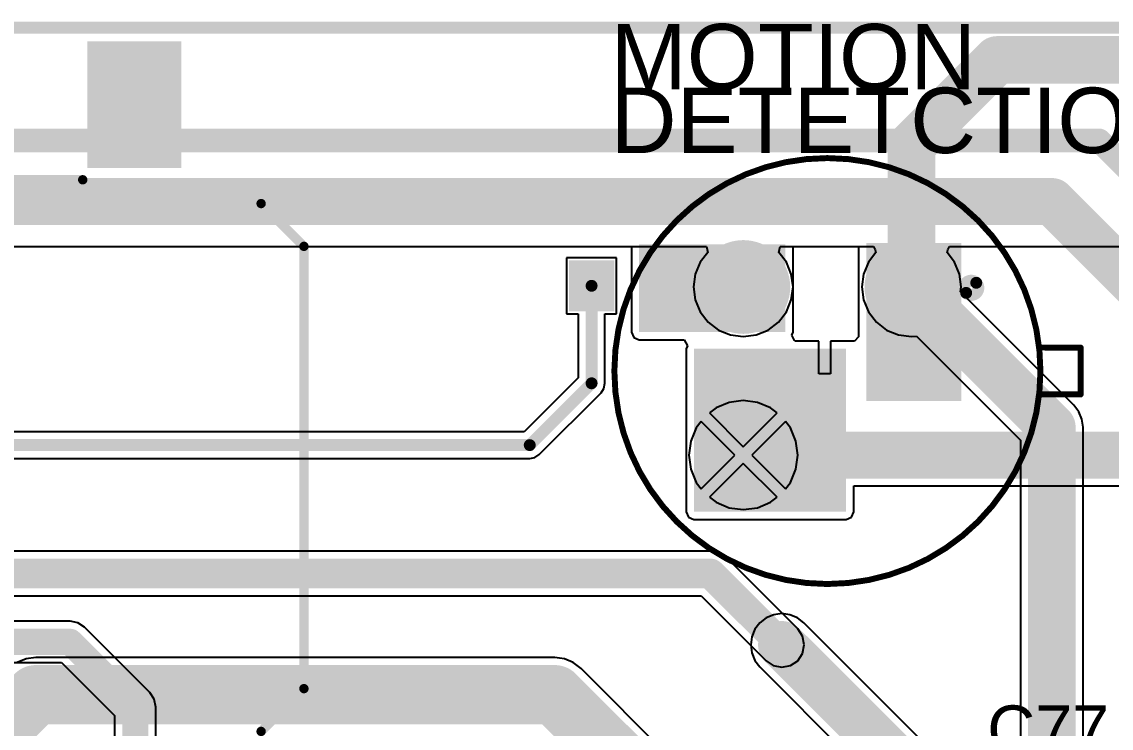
# Model space of a CAD drawing. Header units: millimetres. Extents: x 0 to 214, y 0 to 214.
# Drawn here: x 5.28 to 6.196, y 3.727 to 4.321 of the extents above; entities that cross this region are included whole.
import ezdxf

# ---------------------------------------------------------------- set-up
doc = ezdxf.new("R2010")
doc.units = ezdxf.units.MM
doc.header["$MEASUREMENT"] = 0
for name, color, linetype in [('BottomLayer', 5, 'Continuous'), ('BottomPaste', 16, 'Continuous'), ('BottomSolder', 6, 'Continuous'), ('Mechanical2', 216, 'Continuous'), ('MultiLayer', 9, 'Continuous'), ('PadHoleLayer', 156, 'Continuous'), ('TopLayer', 1, 'Continuous'), ('TopOverlay', 2, 'Continuous'), ('TopPaste', 8, 'Continuous'), ('TopSolder', 216, 'Continuous'), ('ViaHoleLayer', 16, 'Continuous')]:
    doc.layers.add(name, color=color, linetype=linetype)
doc.styles.add('Arial', font='', dxfattribs={"height": 0.2})
doc.styles.get('Arial').set_extended_font_data('Arial')

# ---------------------------------------------------------------- blocks, each defined once
blk = doc.blocks.new('R___0603_B_65')
at = {"layer": 'BottomLayer'}
for points in [[(-0.045, -0.0175), (-0.045, 0.0175), (-0.015, 0.0175), (-0.015, -0.0175)], [(0.015, -0.0175), (0.015, 0.0175), (0.045, 0.0175), (0.045, -0.0175)]]:
    blk.add_hatch(color=5, dxfattribs=at).paths.add_polyline_path(points)
at = {"layer": 'BottomPaste'}
for points in [[(-0.045, -0.0175), (-0.045, 0.0175), (-0.015, 0.0175), (-0.015, -0.0175)], [(0.015, -0.0175), (0.015, 0.0175), (0.045, 0.0175), (0.045, -0.0175)]]:
    blk.add_hatch(color=16, dxfattribs=at).paths.add_polyline_path(points)
at = {"layer": 'BottomSolder'}
for points in [[(-0.049, -0.0215), (-0.049, 0.0215), (-0.011, 0.0215), (-0.011, -0.0215)], [(0.011, -0.0215), (0.011, 0.0215), (0.049, 0.0215), (0.049, -0.0215)]]:
    blk.add_hatch(color=6, dxfattribs=at).paths.add_polyline_path(points)
blk = doc.blocks.new('AS312_113')
at = {"layer": 'BottomLayer'}
h = blk.add_hatch(color=5, dxfattribs=at)
edge = h.paths.add_edge_path()
edge.add_arc((-0.1, 0.05), 0.03543, 0, 360)
h = blk.add_hatch(color=5, dxfattribs=at)
edge = h.paths.add_edge_path()
edge.add_arc((0.1, 0.05), 0.03543, 0, 360)
h = blk.add_hatch(color=5, dxfattribs=at)
edge = h.paths.add_edge_path()
edge.add_arc((0, -0.05), 0.03543, 0, 360)
at = {"layer": 'BottomSolder'}
h = blk.add_hatch(color=6, dxfattribs=at)
edge = h.paths.add_edge_path()
edge.add_arc((-0.1, 0.05), 0.03943, 0, 360)
h = blk.add_hatch(color=6, dxfattribs=at)
edge = h.paths.add_edge_path()
edge.add_arc((0.1, 0.05), 0.03943, 0, 360)
h = blk.add_hatch(color=6, dxfattribs=at)
edge = h.paths.add_edge_path()
edge.add_arc((0, -0.05), 0.03943, 0, 360)
at = {"layer": 'MultiLayer'}
h = blk.add_hatch(color=9, dxfattribs=at)
edge = h.paths.add_edge_path()
edge.add_arc((-0.1, 0.05), 0.03543, 0, 360)
h = blk.add_hatch(color=9, dxfattribs=at)
edge = h.paths.add_edge_path()
edge.add_arc((0.1, 0.05), 0.03543, 0, 360)
h = blk.add_hatch(color=9, dxfattribs=at)
edge = h.paths.add_edge_path()
edge.add_arc((0, -0.05), 0.03543, 0, 360)
at = {"layer": 'PadHoleLayer'}
h = blk.add_hatch(color=156, dxfattribs=at)
edge = h.paths.add_edge_path()
edge.add_arc((-0.1, 0.05), 0.01772, 0, 360)
h = blk.add_hatch(color=156, dxfattribs=at)
edge = h.paths.add_edge_path()
edge.add_arc((0.1, 0.05), 0.01772, 0, 360)
h = blk.add_hatch(color=156, dxfattribs=at)
edge = h.paths.add_edge_path()
edge.add_arc((0, -0.05), 0.01772, 0, 360)
at = {"layer": 'TopLayer'}
h = blk.add_hatch(color=1, dxfattribs=at)
edge = h.paths.add_edge_path()
edge.add_arc((-0.1, 0.05), 0.03543, 0, 360)
h = blk.add_hatch(color=1, dxfattribs=at)
edge = h.paths.add_edge_path()
edge.add_arc((0.1, 0.05), 0.03543, 0, 360)
h = blk.add_hatch(color=1, dxfattribs=at)
edge = h.paths.add_edge_path()
edge.add_arc((0, -0.05), 0.03543, 0, 360)
at = {"layer": 'TopSolder'}
h = blk.add_hatch(color=216, dxfattribs=at)
edge = h.paths.add_edge_path()
edge.add_arc((-0.1, 0.05), 0.03943, 0, 360)
h = blk.add_hatch(color=216, dxfattribs=at)
edge = h.paths.add_edge_path()
edge.add_arc((0.1, 0.05), 0.03943, 0, 360)
h = blk.add_hatch(color=216, dxfattribs=at)
edge = h.paths.add_edge_path()
edge.add_arc((0, -0.05), 0.03943, 0, 360)
at = {"layer": 'TopOverlay'}
for points, const_width in [([(0.17913, 0.05, 1), (-0.17913, 0.05, 1)], 0.005), ([(-0.1379, 0.21449, 1), (-0.1354, 0.21449, 1)], 0.0025), ([(-0.1379, 0.21449, 1), (-0.1354, 0.21449, 1)], 0.0025), ([(-0.11333, 0.18992, 1), (-0.11083, 0.18992, 1)], 0.0025), ([(-0.16576, 0.18663, 1), (-0.16326, 0.18663, 1)], 0.0025), ([(-0.16574, 0.18665, 1), (-0.16324, 0.18665, 1)], 0.0025), ([(-0.14125, 0.162, 1), (-0.13875, 0.162, 1)], 0.0025), ([(-0.129, 0.086, 1), (-0.141, 0.086, 1)], 0.01), ([(-0.1435, 0.086, 1), (-0.1385, 0.086, 1)], 0.005), ([(-0.1315, 0.086, 1), (-0.1265, 0.086, 1)], 0.005), ([(-0.18038, 0.05, 1), (-0.17788, 0.05, 1)], 0.0025), ([(0.17788, 0.05, 1), (0.18038, 0.05, 1)], 0.0025)]:
    blk.add_lwpolyline(points, format="xyb", close=True, dxfattribs=dict(at, const_width=const_width))
at = {"layer": 'TopOverlay', "const_width": 0.005}
for points in [[(-0.13665, 0.21449), (-0.16449, 0.18665)], [(-0.11208, 0.18992), (-0.13665, 0.21449)], [(-0.14, 0.162), (-0.16451, 0.18663)]]:
    blk.add_lwpolyline(points, dxfattribs=at)
blk = doc.blocks.new('C__0603_B_190')
at = {"layer": 'BottomLayer'}
for points in [[(-0.045, -0.0175), (-0.045, 0.0175), (-0.015, 0.0175), (-0.015, -0.0175)], [(0.015, -0.0175), (0.015, 0.0175), (0.045, 0.0175), (0.045, -0.0175)]]:
    blk.add_hatch(color=5, dxfattribs=at).paths.add_polyline_path(points)
at = {"layer": 'BottomPaste'}
for points in [[(-0.045, -0.0175), (-0.045, 0.0175), (-0.015, 0.0175), (-0.015, -0.0175)], [(0.015, -0.0175), (0.015, 0.0175), (0.045, 0.0175), (0.045, -0.0175)]]:
    blk.add_hatch(color=16, dxfattribs=at).paths.add_polyline_path(points)
at = {"layer": 'BottomSolder'}
for points in [[(-0.04736, -0.01986), (-0.04736, 0.01986), (-0.01264, 0.01986), (-0.01264, -0.01986)], [(0.01264, -0.01986), (0.01264, 0.01986), (0.04736, 0.01986), (0.04736, -0.01986)]]:
    blk.add_hatch(color=6, dxfattribs=at).paths.add_polyline_path(points)
blk = doc.blocks.new('TL3300CF160Q_272')
at = {"layer": 'TopLayer'}
for points in [[(-0.25591, 0.06299), (-0.35433, 0.06299), (-0.35433, 0.13386), (-0.25591, 0.13386)], [(0.35433, 0.06299), (0.25591, 0.06299), (0.25591, 0.13386), (0.35433, 0.13386)], [(-0.25591, -0.13386), (-0.35433, -0.13386), (-0.35433, -0.06299), (-0.25591, -0.06299)], [(0.35433, -0.13386), (0.25591, -0.13386), (0.25591, -0.06299), (0.35433, -0.06299)]]:
    blk.add_hatch(color=1, dxfattribs=at).paths.add_polyline_path(points)
at = {"layer": 'TopPaste'}
for points in [[(-0.25591, 0.06299), (-0.35433, 0.06299), (-0.35433, 0.13386), (-0.25591, 0.13386)], [(0.35433, 0.06299), (0.25591, 0.06299), (0.25591, 0.13386), (0.35433, 0.13386)], [(-0.25591, -0.13386), (-0.35433, -0.13386), (-0.35433, -0.06299), (-0.25591, -0.06299)], [(0.35433, -0.13386), (0.25591, -0.13386), (0.25591, -0.06299), (0.35433, -0.06299)]]:
    blk.add_hatch(color=8, dxfattribs=at).paths.add_polyline_path(points)
at = {"layer": 'TopSolder'}
for points in [[(-0.25191, 0.05899), (-0.35833, 0.05899), (-0.35833, 0.13786), (-0.25191, 0.13786)], [(0.35833, 0.05899), (0.25191, 0.05899), (0.25191, 0.13786), (0.35833, 0.13786)], [(-0.25191, -0.13786), (-0.35833, -0.13786), (-0.35833, -0.05899), (-0.25191, -0.05899)], [(0.35833, -0.13786), (0.25191, -0.13786), (0.25191, -0.05899), (0.35833, -0.05899)]]:
    blk.add_hatch(color=216, dxfattribs=at).paths.add_polyline_path(points)
at = {"layer": 'TopOverlay', "const_width": 0.00787}
for points in [[(-0.186, 0.241), (-0.222, 0.205)], [(-0.186, 0.241), (0.186, 0.241)], [(0.186, 0.241), (0.222, 0.205)], [(-0.24098, 0.05284), (-0.241, -0.051)], [(0.24202, 0.05384), (0.242, -0.055)], [(-0.222, -0.205), (-0.186, -0.241)], [(0.222, -0.205), (0.186, -0.241)], [(-0.186, -0.241), (0.186, -0.241)]]:
    blk.add_lwpolyline(points, dxfattribs=at)
at = {"layer": 'TopOverlay'}
for points, const_width in [([(-0.18797, 0.241, 1), (-0.18403, 0.241, 1)], 0.00394), ([(-0.18797, 0.241, 1), (-0.18403, 0.241, 1)], 0.00394), ([(0.18403, 0.241, 1), (0.18797, 0.241, 1)], 0.00394), ([(0.18403, 0.241, 1), (0.18797, 0.241, 1)], 0.00394), ([(-0.22397, 0.205, 1), (-0.22003, 0.205, 1)], 0.00394), ([(0.22003, 0.205, 1), (0.22397, 0.205, 1)], 0.00394), ([(-0.28237, 0.152, 1), (-0.30363, 0.152, 1)], 0.01), ([(-0.30613, 0.152, 1), (-0.30113, 0.152, 1)], 0.005), ([(-0.28487, 0.152, 1), (-0.27987, 0.152, 1)], 0.005), ([(-0.24295, 0.05284, 1), (-0.23902, 0.05284, 1)], 0.00394), ([(0.24005, 0.05384, 1), (0.24398, 0.05384, 1)], 0.00394), ([(-0.24297, -0.051, 1), (-0.23903, -0.051, 1)], 0.00394), ([(0.24003, -0.055, 1), (0.24397, -0.055, 1)], 0.00394), ([(-0.22397, -0.205, 1), (-0.22003, -0.205, 1)], 0.00394), ([(0.22003, -0.205, 1), (0.22397, -0.205, 1)], 0.00394), ([(-0.18797, -0.241, 1), (-0.18403, -0.241, 1)], 0.00394), ([(-0.18797, -0.241, 1), (-0.18403, -0.241, 1)], 0.00394), ([(0.18403, -0.241, 1), (0.18797, -0.241, 1)], 0.00394), ([(0.18403, -0.241, 1), (0.18797, -0.241, 1)], 0.00394)]:
    blk.add_lwpolyline(points, format="xyb", close=True, dxfattribs=dict(at, const_width=const_width))

msp = doc.modelspace()

# ---------------------------------------------------------------- hatches: boundary and pattern name
at = {"layer": 'BottomLayer'}
for points in [[(5.799, 4.06), (5.922, 4.06), (5.922, 4.134), (5.799, 4.134)], [(5.99, 4.002), (6.07, 4.002), (6.07, 4.135), (5.99, 4.135)], [(5.845, 3.909), (5.973, 3.909), (5.973, 4.046), (5.845, 4.046)]]:
    msp.add_hatch(color=5, dxfattribs=at).paths.add_polyline_path(points)
h = msp.add_hatch(color=5, dxfattribs=at)
edge = h.paths.add_edge_path()
edge.add_arc((5.919, 3.797), 0.01181, 0, 360)
at = {"layer": 'BottomSolder'}
h = msp.add_hatch(color=6, dxfattribs=at)
edge = h.paths.add_edge_path()
edge.add_arc((5.919, 3.797), 0.00591, 0, 360)
at = {"layer": 'TopLayer'}
h = msp.add_hatch(color=1, dxfattribs=at)
edge = h.paths.add_edge_path()
edge.add_arc((5.919, 3.797), 0.01181, 0, 360)
at = {"layer": 'TopSolder'}
h = msp.add_hatch(color=216, dxfattribs=at)
edge = h.paths.add_edge_path()
edge.add_arc((5.919, 3.797), 0.00591, 0, 360)
at = {"layer": 'ViaHoleLayer'}
h = msp.add_hatch(color=16, dxfattribs=at)
edge = h.paths.add_edge_path()
edge.add_arc((5.919, 3.797), 0.00591, 0, 360)

# ---------------------------------------------------------------- linework, layer by layer
at = {"layer": 'BottomLayer'}
for p, q in [((1.62326, 4.132), (5.79251, 4.132)), ((5.79251, 4.132), (5.79251, 4.06)), ((5.92849, 4.132), (5.98351, 4.132)), ((5.92849, 4.06), (5.92849, 4.132)), ((5.98351, 4.132), (5.98351, 4.05605)), ((5.78, 4.1225), (5.738, 4.1225)), ((5.738, 4.1225), (5.738, 4.0755)), ((5.78, 4.0755), (5.78, 4.1225)), ((5.738, 4.0755), (5.74778, 4.0755)), ((5.74778, 4.0755), (5.74778, 4.02165)), ((5.77022, 4.017), (5.77022, 4.0755)), ((5.77022, 4.0755), (5.78, 4.0755)), ((5.79251, 4.06), (5.79441, 4.05541)), ((5.92746, 4.05749), (5.92849, 4.06)), ((5.79441, 4.05541), (5.799, 4.05351)), ((5.799, 4.05351), (5.83679, 4.05351)), ((5.83679, 4.05351), (5.83954, 4.04851)), ((5.9297, 4.05309), (5.92746, 4.05749)), ((5.93022, 4.0525), (5.9297, 4.05309)), ((5.95, 4.0525), (5.93022, 4.0525)), ((5.95, 4.025), (5.95, 4.0525)), ((5.98, 4.0525), (5.96, 4.0525)), ((5.96, 4.0525), (5.96, 4.025)), ((5.98351, 4.05605), (5.98, 4.0525)), ((5.83954, 4.04851), (5.83851, 4.046)), ((5.83851, 4.046), (5.83851, 3.909)), ((5.74778, 4.02165), (5.70235, 3.97622)), ((5.96, 4.025), (5.95, 4.025)), ((5.76693, 4.00907), (5.76936, 4.01271)), ((5.76936, 4.01271), (5.77022, 4.017)), ((5.77022, 4.017), (5.77022, 4.017)), ((5.71493, 3.95707), (5.76693, 4.00907)), ((5.70235, 3.97622), (4.523, 3.97622)), ((4.52765, 3.95378), (5.707, 3.95378)), ((5.707, 3.95378), (5.71129, 3.95464)), ((5.707, 3.95378), (5.707, 3.95378)), ((5.71129, 3.95464), (5.71493, 3.95707)), ((5.97949, 3.909), (5.97949, 3.93067)), ((5.97949, 3.93067), (6.24569, 3.93067)), ((5.83851, 3.909), (5.84041, 3.90441)), ((5.84041, 3.90441), (5.845, 3.90251)), ((5.845, 3.90251), (5.973, 3.90251)), ((5.973, 3.90251), (5.97759, 3.90441)), ((5.97759, 3.90441), (5.97949, 3.909)), ((5.859, 3.87586), (4.854, 3.87586)), ((5.86622, 3.87443), (5.859, 3.87586)), ((5.87234, 3.87034), (5.86622, 3.87443)), ((5.93234, 3.81034), (5.87234, 3.87034)), ((4.86181, 3.83814), (5.85119, 3.83814)), ((5.85119, 3.83814), (5.90566, 3.78366)), ((5.32047, 3.81686), (4.90363, 3.81686)), ((5.32711, 3.81554), (5.32047, 3.81686)), ((5.33273, 3.81178), (5.32711, 3.81554)), ((5.38757, 3.75695), (5.33273, 3.81178)), ((5.93643, 3.80422), (5.93234, 3.81034)), ((5.93786, 3.797), (5.93643, 3.80422)), ((5.93643, 3.78978), (5.93786, 3.797)), ((5.90566, 3.78366), (5.91178, 3.77957)), ((5.92622, 3.77957), (5.93234, 3.78366)), ((5.93234, 3.78366), (5.93643, 3.78978)), ((5.13937, 3.78219), (5.31329, 3.78219)), ((5.31329, 3.78219), (5.35798, 3.73751)), ((5.91178, 3.77957), (5.919, 3.77814)), ((5.919, 3.77814), (5.92622, 3.77957)), ((5.39132, 3.75132), (5.38757, 3.75695)), ((5.39264, 3.74469), (5.39132, 3.75132)), ((5.35798, 3.73751), (5.35798, 3.6405)), ((5.39264, 3.6405), (5.39264, 3.74469))]:
    msp.add_line(p, q, dxfattribs=at)
for points, const_width in [([(1.77477, 4.22123), (6.18577, 4.22123)], 0.02), ([(6.18577, 4.22123), (6.468, 3.939)], 0.02), ([(1.752, 4.16992), (6.14608, 4.16992)], 0.03937), ([(6.14608, 4.16992), (6.291, 4.025)], 0.03937), ([(5.759, 4.017), (5.759, 4.099)], 0.01), ([(5.707, 3.965), (5.759, 4.017)], 0.01), ([(5.88658, 3.95658), (6.25642, 3.95658)], 0.03937), ([(4.523, 3.965), (5.707, 3.965)], 0.01), ([(4.854, 3.857), (5.859, 3.857)], 0.025), ([(5.859, 3.857), (5.919, 3.797)], 0.025), ([(4.89947, 3.79953), (5.32047, 3.79953)], 0.022), ([(5.32047, 3.79953), (5.37531, 3.74469)], 0.022), ([(5.37531, 3.61631), (5.37531, 3.74469)], 0.022)]:
    msp.add_lwpolyline(points, dxfattribs=dict(at, const_width=const_width))
for points, const_width in [([(6.18077, 4.22123, 1), (6.19077, 4.22123, 1)], 0.01), ([(6.18077, 4.22123, 1), (6.19077, 4.22123, 1)], 0.01), ([(6.13624, 4.16992, 1), (6.15592, 4.16992, 1)], 0.01969), ([(6.13624, 4.16992, 1), (6.15592, 4.16992, 1)], 0.01969), ([(5.7565, 4.099, 1), (5.7615, 4.099, 1)], 0.005), ([(5.7565, 4.017, 1), (5.7615, 4.017, 1)], 0.005), ([(5.7565, 4.017, 1), (5.7615, 4.017, 1)], 0.005), ([(5.87674, 3.95658, 1), (5.89642, 3.95658, 1)], 0.01969), ([(5.7045, 3.965, 1), (5.7095, 3.965, 1)], 0.005), ([(5.7045, 3.965, 1), (5.7095, 3.965, 1)], 0.005), ([(5.85275, 3.857, 1), (5.86525, 3.857, 1)], 0.0125), ([(5.85275, 3.857, 1), (5.86525, 3.857, 1)], 0.0125), ([(5.31497, 3.79953, 1), (5.32597, 3.79953, 1)], 0.011), ([(5.31497, 3.79953, 1), (5.32597, 3.79953, 1)], 0.011), ([(5.91275, 3.797, 1), (5.92525, 3.797, 1)], 0.0125), ([(5.36981, 3.74469, 1), (5.38081, 3.74469, 1)], 0.011), ([(5.36981, 3.74469, 1), (5.38081, 3.74469, 1)], 0.011)]:
    msp.add_lwpolyline(points, format="xyb", close=True, dxfattribs=dict(at, const_width=const_width))
at = {"layer": 'Mechanical2', "const_width": 0.01}
msp.add_lwpolyline([(-0.10586, 4.31606), (6.80914, 4.31606)], dxfattribs=at)
at = {"layer": 'TopLayer'}
for p, q in [((1.65749, 4.132), (5.8555, 4.132)), ((5.8555, 4.132), (5.85661, 4.127)), ((5.91655, 4.127), (5.91766, 4.132)), ((5.91766, 4.132), (5.99603, 4.132)), ((5.99603, 4.132), (5.99753, 4.12925)), ((6.05847, 4.12925), (6.05997, 4.132)), ((6.05997, 4.132), (6.46576, 4.132)), ((5.85661, 4.127), (5.85039, 4.1189)), ((5.92277, 4.1189), (5.91655, 4.127)), ((5.99803, 4.127), (5.99181, 4.1189)), ((5.99753, 4.12925), (5.99803, 4.127)), ((6.05797, 4.127), (6.05847, 4.12925)), ((6.06419, 4.1189), (6.05797, 4.127)), ((5.85039, 4.1189), (5.84621, 4.10882)), ((5.92695, 4.10882), (5.92277, 4.1189)), ((5.99181, 4.1189), (5.98763, 4.10882)), ((6.06837, 4.10882), (6.06419, 4.1189)), ((5.84621, 4.10882), (5.84479, 4.098)), ((5.92837, 4.098), (5.92695, 4.10882)), ((5.98763, 4.10882), (5.98621, 4.098)), ((6.06979, 4.098), (6.06837, 4.10882)), ((5.84479, 4.098), (5.84621, 4.08718)), ((5.92695, 4.08718), (5.92837, 4.098)), ((5.98621, 4.098), (5.98763, 4.08718)), ((6.06924, 4.09384), (6.06979, 4.098)), ((5.84621, 4.08718), (5.85039, 4.0771)), ((5.92277, 4.0771), (5.92695, 4.08718)), ((5.98763, 4.08718), (5.99181, 4.0771)), ((6.16454, 3.99854), (6.06924, 4.09384)), ((5.85039, 4.0771), (5.85703, 4.06845)), ((5.91613, 4.06845), (5.92277, 4.0771)), ((5.99181, 4.0771), (5.99845, 4.06845)), ((5.85703, 4.06845), (5.86568, 4.06181)), ((5.90747, 4.06181), (5.91613, 4.06845)), ((5.99845, 4.06845), (6.0071, 4.06181)), ((5.86568, 4.06181), (5.87576, 4.05763)), ((5.89739, 4.05763), (5.90747, 4.06181)), ((6.0071, 4.06181), (6.01718, 4.05763)), ((5.87576, 4.05763), (5.88658, 4.05621)), ((5.88658, 4.05621), (5.89739, 4.05763)), ((6.01718, 4.05763), (6.028, 4.05621)), ((6.028, 4.05621), (6.03216, 4.05676)), ((6.03216, 4.05676), (6.11978, 3.96914)), ((5.86367, 3.99626), (5.85818, 3.99205)), ((5.87472, 4.00084), (5.86367, 3.99626)), ((5.88658, 4.0024), (5.87472, 4.00084)), ((5.89844, 4.00084), (5.88658, 4.0024)), ((5.90949, 3.99626), (5.89844, 4.00084)), ((5.91498, 3.99205), (5.90949, 3.99626)), ((6.16871, 3.99311), (6.16454, 3.99854)), ((5.85111, 3.98498), (5.84689, 3.97949)), ((5.87951, 3.95658), (5.85111, 3.98498)), ((5.85818, 3.99205), (5.88658, 3.96365)), ((5.88658, 3.96365), (5.91498, 3.99205)), ((5.92205, 3.98498), (5.89365, 3.95658)), ((5.92626, 3.97949), (5.92205, 3.98498)), ((6.17133, 3.98679), (6.16871, 3.99311)), ((6.17222, 3.98), (6.17133, 3.98679)), ((5.84689, 3.97949), (5.84232, 3.96844)), ((5.93084, 3.96844), (5.92626, 3.97949)), ((6.17222, 3.57), (6.17222, 3.98)), ((6.17222, 3.98), (6.17222, 3.98)), ((5.84232, 3.96844), (5.84075, 3.95658)), ((5.9324, 3.95658), (5.93084, 3.96844)), ((6.11978, 3.96914), (6.11978, 3.63984)), ((5.84075, 3.95658), (5.84232, 3.94472)), ((5.85111, 3.92818), (5.87951, 3.95658)), ((5.88658, 3.94951), (5.85818, 3.92111)), ((5.91498, 3.92111), (5.88658, 3.94951)), ((5.89365, 3.95658), (5.92205, 3.92818)), ((5.93084, 3.94472), (5.9324, 3.95658)), ((5.84232, 3.94472), (5.84689, 3.93367)), ((5.92626, 3.93367), (5.93084, 3.94472)), ((5.84689, 3.93367), (5.85111, 3.92818)), ((5.92205, 3.92818), (5.92626, 3.93367)), ((5.85818, 3.92111), (5.86367, 3.91689)), ((5.90949, 3.91689), (5.91498, 3.92111)), ((5.86367, 3.91689), (5.87472, 3.91232)), ((5.87472, 3.91232), (5.88658, 3.91075)), ((5.88658, 3.91075), (5.89844, 3.91232)), ((5.89844, 3.91232), (5.90949, 3.91689)), ((5.91221, 3.82233), (5.90589, 3.81971)), ((5.919, 3.82322), (5.91221, 3.82233)), ((5.92579, 3.82233), (5.919, 3.82322)), ((5.93211, 3.81971), (5.92579, 3.82233)), ((5.90046, 3.81554), (5.89629, 3.81011)), ((5.90589, 3.81971), (5.90046, 3.81554)), ((5.93754, 3.81554), (5.93211, 3.81971)), ((6.11516, 3.63793), (5.93754, 3.81554)), ((5.89367, 3.80379), (5.89278, 3.797)), ((5.89629, 3.81011), (5.89367, 3.80379)), ((5.89278, 3.797), (5.89367, 3.79021)), ((5.28358, 3.7852), (5.27604, 3.78208)), ((5.29167, 3.78627), (5.28358, 3.7852)), ((5.29168, 3.78627), (5.29167, 3.78627)), ((5.728, 3.78627), (5.29168, 3.78627)), ((5.73205, 3.78573), (5.728, 3.78627)), ((5.728, 3.78627), (5.728, 3.78627)), ((5.73609, 3.7852), (5.73205, 3.78573)), ((5.74363, 3.78208), (5.73609, 3.7852)), ((5.89367, 3.79021), (5.89629, 3.78389)), ((5.89629, 3.78389), (5.90046, 3.77846)), ((5.75011, 3.77711), (5.74363, 3.78208)), ((5.87111, 3.65611), (5.75011, 3.77711)), ((5.90046, 3.77846), (6.11978, 3.55914))]:
    msp.add_line(p, q, dxfattribs=at)
for points, const_width in [([(6.028, 4.217), (6.1, 4.289)], 0.04), ([(6.1, 4.289), (6.444, 4.289)], 0.04), ([(6.028, 4.098), (6.028, 4.217)], 0.04), ([(6.028, 4.098), (6.146, 3.98)], 0.04), ([(6.146, 3.57), (6.146, 3.98)], 0.04), ([(5.919, 3.797), (6.146, 3.57)], 0.04), ([(5.20193, 3.66525), (5.29167, 3.755)], 0.05), ([(5.29167, 3.755), (5.728, 3.755)], 0.05), ([(5.728, 3.755), (5.849, 3.634)], 0.05)]:
    msp.add_lwpolyline(points, dxfattribs=dict(at, const_width=const_width))
for points, const_width in [([(6.09, 4.289, 1), (6.11, 4.289, 1)], 0.02), ([(6.09, 4.289, 1), (6.11, 4.289, 1)], 0.02), ([(6.018, 4.217, 1), (6.038, 4.217, 1)], 0.02), ([(6.018, 4.217, 1), (6.038, 4.217, 1)], 0.02), ([(6.018, 4.098, 1), (6.038, 4.098, 1)], 0.02), ([(6.018, 4.098, 1), (6.038, 4.098, 1)], 0.02), ([(6.136, 3.98, 1), (6.156, 3.98, 1)], 0.02), ([(6.136, 3.98, 1), (6.156, 3.98, 1)], 0.02), ([(5.909, 3.797, 1), (5.929, 3.797, 1)], 0.02), ([(5.27918, 3.755, 1), (5.30417, 3.755, 1)], 0.025), ([(5.27918, 3.755, 1), (5.30417, 3.755, 1)], 0.025), ([(5.7155, 3.755, 1), (5.7405, 3.755, 1)], 0.025), ([(5.7155, 3.755, 1), (5.7405, 3.755, 1)], 0.025)]:
    msp.add_lwpolyline(points, format="xyb", close=True, dxfattribs=dict(at, const_width=const_width))

# ---------------------------------------------------------------- block references
for name, p, rotation in [('TL3300CF160Q_272', (5.27614, 3.94616), 90), ('AS312_113', (5.92193, 4.06264), 225), ('R___0603_B_65', (5.789, 4.099), 180), ('C__0603_B_190', (5.985, 4.025), 180)]:
    msp.add_blockref(name, p, dxfattribs=dict(rotation=rotation))

# ---------------------------------------------------------------- texts
at = {"layer": 'TopOverlay', "style": 'Arial'}
for s, p in [('MOTION', (5.775, 4.26424)), ('DETETCTION', (5.775, 4.21064))]:
    msp.add_text(s, height=0.055, rotation=360, dxfattribs=at).set_placement(p)
msp.add_text('C77', height=0.04, dxfattribs=at).set_placement((6.09168, 3.70601))

doc.saveas('drawing.dxf')
